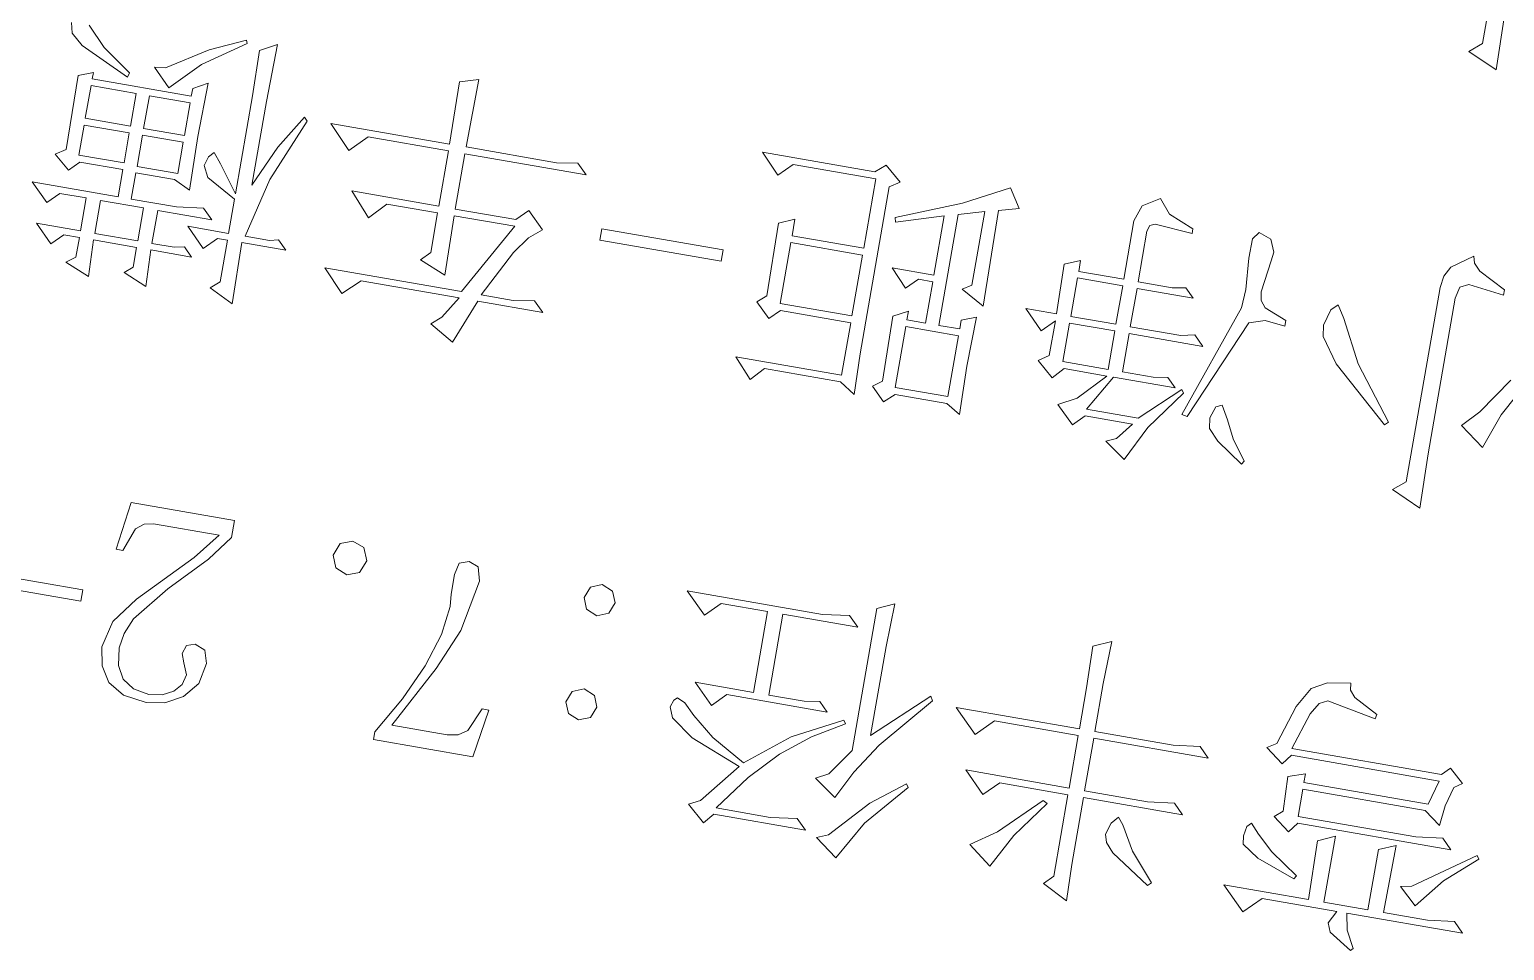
# Model space of a CAD drawing. Extents: x 274235 to 276654, y 142848 to 144425.
# Drawn here: x 275952.438 to 275953.652, y 143081.35 to 143082.107 of the extents above; entities that cross this region are included whole.
import ezdxf

# ---------------------------------------------------------------- set-up
doc = ezdxf.new("R2010")
doc.units = 0
doc.header["$LTSCALE"] = 1.5
doc.layers.get('0').update_dxf_attribs({"linetype": 'CONTINUOUS', "lineweight": 0})
doc.layers.add('_ACM-A-SITE-PAKG', color=1, linetype='CONTINUOUS', lineweight=5)

# ---------------------------------------------------------------- blocks, each defined once
blk = doc.blocks.new('acm_Parking_Truck - Midium Truck 中型货车-V407-B1_Working')
at = {"layer": '_ACM-A-SITE-PAKG'}
for p, q in [((-696.4, 6714.1), (-698.2, 6712.2)), ((-698.2, 6712.2), (-690.6, 6698)), ((-677.1, 6702.1), (-696.4, 6714.1)), ((-438, 6703.1), (-459.1, 6714.1)), ((-459.1, 6714.1), (-458.2, 6683.8)), ((-266, 6711.7), (-284.4, 6679.5)), ((-247.6, 6697.9), (-266, 6711.7)), ((-674.3, 6694.8), (-677.1, 6702.1)), ((-445.3, 6695.7), (-438, 6703.1)), ((-153.8, 6702), (-161.1, 6693.7)), ((-139.1, 6689.1), (-153.8, 6702)), ((-690.6, 6698), (-688.1, 6684.3)), ((-679.8, 6684.3), (-674.3, 6694.8)), ((-603.5, 6698.1), (-617.3, 6684.3)), ((-584.2, 6678.7), (-603.5, 6698.1)), ((-522.6, 6690.2), (-525.3, 6687.4)), ((-525.3, 6687.4), (-505.6, 6664.5)), ((-489.9, 6668.6), (-522.6, 6690.2)), ((-445.3, 6627.8), (-445.3, 6695.7)), ((-392, 6696.6), (-407.2, 6668.6)), ((-372.7, 6681.9), (-392, 6696.6)), ((-286, 6662.7), (-256.8, 6694.2)), ((-256.8, 6694.2), (-247.6, 6697.9)), ((-161.1, 6693.7), (-237.5, 6693.7)), ((-237.5, 6693.7), (-229.2, 6685.4)), ((-229.2, 6685.4), (-207.1, 6688.2)), ((-207.1, 6688.2), (-162, 6688.2)), ((-162, 6688.2), (-183.5, 6659)), ((-148.3, 6684.5), (-139.1, 6689.1)), ((-688.1, 6684.3), (-784.7, 6684.3)), ((-784.7, 6684.3), (-776.4, 6676)), ((-776.4, 6676), (-754.3, 6678.7)), ((-754.3, 6678.7), (-717.6, 6678.7)), ((-717.6, 6678.7), (-718.5, 6622.6)), ((-704.7, 6628.2), (-704.7, 6678.7)), ((-704.7, 6678.7), (-667.9, 6678.7)), ((-617.3, 6684.3), (-679.8, 6684.3)), ((-667.9, 6678.7), (-667.9, 6623.6)), ((-655, 6678.7), (-584.2, 6678.7)), ((-654.1, 6630), (-655, 6678.7)), ((-458.2, 6683.8), (-458.2, 6627.8)), ((-393.4, 6667.7), (-372.7, 6681.9)), ((-284.4, 6679.5), (-314.7, 6644.6)), ((-174.9, 6651.4), (-148.3, 6684.5)), ((42.5, 6681.1), (36, 6641.1)), ((125.5, 6681.1), (42.5, 6681.1)), ((125.5, 6674.7), (125.5, 6681.1)), ((299.7, 6680.9), (285.4, 6673.2)), ((294.2, 6670.4), (303.1, 6674.9)), ((315, 6683.5), (299.7, 6680.9)), ((303.1, 6674.9), (313.8, 6676.4)), ((313.8, 6676.4), (327.2, 6674.2)), ((334.4, 6680.7), (315, 6683.5)), ((347.9, 6672.3), (334.4, 6680.7)), ((-742.4, 6668.6), (-761.9, 6644.4)), ((-727.7, 6655.2), (-742.4, 6668.6)), ((-640.3, 6664), (-642.1, 6661.3)), ((-608.1, 6652.4), (-640.3, 6664)), ((-505.6, 6664.5), (-494.1, 6644.3)), ((-483.4, 6661.1), (-489.9, 6668.6)), ((-407.2, 6668.6), (-429.7, 6637.9)), ((-426, 6636), (-393.4, 6667.7)), ((-312.9, 6641.8), (-286, 6662.7)), ((-256.8, 6663), (-268.5, 6639.8)), ((-238.4, 6650.1), (-256.8, 6663)), ((50.3, 6660.5), (57.4, 6665.4)), ((57.4, 6665.4), (66.5, 6667)), ((66.5, 6667), (112.6, 6667)), ((112.6, 6667), (84.6, 6614.9)), ((107.7, 6644.1), (125.5, 6674.7)), ((285.4, 6673.2), (274.9, 6660.6)), ((286.2, 6655.2), (288.2, 6663.6)), ((288.2, 6663.6), (294.2, 6670.4)), ((327.2, 6674.2), (336.8, 6667.8)), ((336.8, 6667.8), (342.5, 6657.2)), ((355.9, 6659.9), (347.9, 6672.3)), ((-785.6, 6619.3), (-736.9, 6653.4)), ((-736.9, 6653.4), (-727.7, 6655.2)), ((-642.1, 6661.3), (-618.7, 6645.3)), ((-594.3, 6643.1), (-608.1, 6652.4)), ((-484.4, 6644.8), (-481.2, 6654.4)), ((-481.2, 6654.4), (-483.4, 6661.1)), ((-183.5, 6659), (-205.7, 6635.7)), ((-132.6, 6634.8), (-174.9, 6651.4)), ((41.6, 6641.1), (50.3, 6660.5)), ((274.9, 6660.6), (271.5, 6643.3)), ((289.9, 6645.9), (286.2, 6655.2)), ((342.5, 6657.2), (344.5, 6642.8)), ((358.6, 6644.6), (355.9, 6659.9)), ((-761.9, 6644.4), (-787.4, 6621.9)), ((-618.7, 6645.3), (-605.3, 6632.8)), ((-593.4, 6636.4), (-594.3, 6643.1)), ((-494.1, 6644.3), (-489.5, 6638.8)), ((-489.5, 6638.8), (-484.4, 6644.8)), ((-376.3, 6639.7), (-388.3, 6627.8)), ((-358.9, 6622.2), (-376.3, 6639.7)), ((-314.7, 6644.6), (-312.9, 6641.8)), ((-268.5, 6639.8), (-285.3, 6614.3)), ((-264.1, 6622.5), (-248.5, 6644.6)), ((-248.5, 6644.6), (-238.4, 6650.1)), ((-212.6, 6619.9), (-177.7, 6647.7)), ((-177.7, 6647.7), (-149.4, 6631.6)), ((36, 6641.1), (41.6, 6641.1)), ((93.9, 6614.1), (107.7, 6644.1)), ((271.5, 6643.3), (274.7, 6632.6)), ((292.7, 6638.5), (289.9, 6645.9)), ((290.4, 6631.6), (292.7, 6638.5)), ((344.5, 6642.8), (342.6, 6630.5)), ((353.5, 6622.4), (358.6, 6644.6)), ((-718.5, 6622.6), (-704.7, 6628.2)), ((-667.9, 6623.6), (-654.1, 6630)), ((-629.3, 6626.6), (-635.7, 6618.3)), ((-615.5, 6616.4), (-629.3, 6626.6)), ((-605.3, 6632.8), (-598, 6624.8)), ((-598, 6624.8), (-594.8, 6628.3)), ((-594.8, 6628.3), (-593.4, 6636.4)), ((-458.2, 6627.8), (-541, 6627.8)), ((-541, 6627.8), (-532.7, 6619.5)), ((-388.3, 6627.8), (-445.3, 6627.8)), ((-429.7, 6637.9), (-426, 6636)), ((-205.7, 6635.7), (-229.3, 6617.1)), ((-149.4, 6631.6), (-130.8, 6616.4)), ((-113.8, 6621.5), (-132.6, 6634.8)), ((-47.4, 6632.7), (-51.1, 6623.4)), ((-38.1, 6636.4), (-47.4, 6632.7)), ((-28.9, 6632.7), (-38.1, 6636.4)), ((-25.2, 6623.4), (-28.9, 6632.7)), ((274.7, 6632.6), (283.5, 6629.3)), ((283.5, 6629.3), (290.4, 6631.6)), ((342.6, 6630.5), (336.9, 6617.4)), ((-787.4, 6621.9), (-785.6, 6619.3)), ((-763.5, 6618.3), (-755.3, 6610.1)), ((-635.7, 6618.3), (-763.5, 6618.3)), ((-621.9, 6610.6), (-615.5, 6616.4)), ((-532.7, 6619.5), (-510.6, 6622.2)), ((-510.6, 6622.2), (-458.2, 6622.2)), ((-458.2, 6622.2), (-458.2, 6578.3)), ((-445.3, 6578.3), (-445.3, 6622.2)), ((-445.3, 6622.2), (-358.9, 6622.2)), ((-285.3, 6614.3), (-322.1, 6571)), ((-264.1, 6503.9), (-264.1, 6622.5)), ((-229.3, 6617.1), (-254.9, 6601.7)), ((-253.1, 6599), (-212.6, 6619.9)), ((-130.8, 6616.4), (-121.8, 6607.5)), ((-110.5, 6612.7), (-113.8, 6621.5)), ((-51.1, 6623.4), (-47.4, 6614.2)), ((-28.9, 6614.2), (-25.2, 6623.4)), ((84.6, 6614.9), (69.9, 6580.6)), ((336.9, 6617.4), (313.4, 6588.3)), ((337.4, 6601.1), (353.5, 6622.4)), ((-755.3, 6610.1), (-733.2, 6612.8)), ((-733.2, 6612.8), (-634.8, 6612.8)), ((-634.8, 6612.8), (-634.8, 6590.1)), ((-621, 6581.8), (-621.9, 6610.6)), ((-320.2, 6567.4), (-277, 6607.8)), ((-277, 6607.8), (-277, 6533.3)), ((-143.7, 6605.8), (-154.7, 6594.8)), ((-127.1, 6589.3), (-143.7, 6605.8)), ((-121.8, 6607.5), (-115.1, 6604.5)), ((-115.1, 6604.5), (-112.4, 6606.8)), ((-112.4, 6606.8), (-110.5, 6612.7)), ((-47.4, 6614.2), (-38.1, 6610.5)), ((-38.1, 6610.5), (-28.9, 6614.2)), ((85.1, 6586.4), (93.9, 6614.1)), ((483.4, 6610.5), (382.1, 6610.5)), ((382.1, 6610.5), (382.1, 6601.1)), ((-750.7, 6600.2), (-752.5, 6583.6)), ((-736.9, 6590.1), (-750.7, 6600.2)), ((-634.8, 6590.1), (-736.9, 6590.1)), ((-361.6, 6592.1), (-375.4, 6578.3)), ((-342.3, 6572.8), (-361.6, 6592.1)), ((-254.9, 6601.7), (-253.1, 6599)), ((-238.4, 6594.8), (-231, 6587.4)), ((-154.7, 6594.8), (-238.4, 6594.8)), ((296.4, 6559.1), (337.4, 6601.1)), ((382.1, 6601.1), (483.4, 6601.1)), ((-752.5, 6583.6), (-757.1, 6567.4)), ((-744.2, 6564.2), (-738.7, 6584.6)), ((-738.7, 6584.6), (-634.8, 6584.6)), ((-634.8, 6584.6), (-634.8, 6577.2)), ((-634.8, 6577.2), (-621, 6581.8)), ((-458.2, 6578.3), (-553.8, 6578.3)), ((-553.8, 6578.3), (-545.6, 6570)), ((-375.4, 6578.3), (-445.3, 6578.3)), ((-231, 6587.4), (-218.2, 6589.3)), ((-218.2, 6589.3), (-188.7, 6589.3)), ((-188.7, 6589.3), (-188.7, 6521.8)), ((-175.8, 6521.8), (-175.8, 6589.3)), ((-175.8, 6589.3), (-127.1, 6589.3)), ((69.9, 6580.6), (61.9, 6537.9)), ((82.2, 6562.6), (85.1, 6586.4)), ((313.4, 6588.3), (284.7, 6558.4)), ((-757.1, 6567.4), (-763.5, 6563)), ((-614.5, 6572.5), (-621, 6564.2)), ((-599.8, 6561.4), (-614.5, 6572.5)), ((-545.6, 6570), (-523.5, 6572.8)), ((-523.5, 6572.8), (-458.2, 6572.8)), ((-458.2, 6572.8), (-458.2, 6532.8)), ((-445.3, 6538.4), (-445.3, 6572.8)), ((-445.3, 6572.8), (-342.3, 6572.8)), ((-322.1, 6571), (-320.2, 6567.4)), ((-763.5, 6563), (-751.6, 6552.2)), ((-751.6, 6552.2), (-745.1, 6558.7)), ((-745.1, 6558.7), (-620.1, 6558.7)), ((-621, 6564.2), (-744.2, 6564.2)), ((-620.1, 6558.7), (-630.2, 6528.1)), ((-617.8, 6524.1), (-607.2, 6556.7)), ((-607.2, 6556.7), (-599.8, 6561.4)), ((83.1, 6552.5), (82.2, 6562.6)), ((284.7, 6558.4), (269.1, 6537.5)), ((279.4, 6537.5), (296.4, 6559.1)), ((355.4, 6563.4), (348, 6544)), ((355.4, 6523.4), (360.9, 6563.4)), ((360.9, 6563.4), (355.4, 6563.4)), ((-47.4, 6545.6), (-51.1, 6536.3)), ((-38.1, 6549.3), (-47.4, 6545.6)), ((-28.9, 6545.6), (-38.1, 6549.3)), ((-25.2, 6536.3), (-28.9, 6545.6)), ((83.1, 6536.1), (83.1, 6552.5)), ((160.3, 6547.8), (156.1, 6537.5)), ((170.2, 6551.6), (160.3, 6547.8)), ((180.1, 6547.4), (170.2, 6551.6)), ((184.3, 6537.5), (180.1, 6547.4)), ((348, 6544), (341.7, 6539.1)), ((-458.2, 6532.8), (-459.1, 6497.5)), ((-444.4, 6504), (-445.3, 6538.4)), ((-277, 6533.3), (-277.9, 6497.5)), ((-125.3, 6533.8), (-137.2, 6521.8)), ((-107.8, 6516.3), (-125.3, 6533.8)), ((-51.1, 6536.3), (-47.4, 6527.1)), ((-28.9, 6527.1), (-25.2, 6536.3)), ((61.9, 6537.9), (65.1, 6526.5)), ((80.8, 6526.1), (83.1, 6536.1)), ((156.1, 6537.5), (160.3, 6527.1)), ((180.1, 6527.1), (184.3, 6537.5)), ((269.1, 6537.5), (269.1, 6523.4)), ((334.1, 6537.5), (279.4, 6537.5)), ((341.7, 6539.1), (334.1, 6537.5)), ((-683.5, 6522.9), (-684.4, 6519.1)), ((-684.4, 6519.1), (-664.2, 6508.5)), ((-642.6, 6514.9), (-683.5, 6522.9)), ((-636, 6518.4), (-642.6, 6514.9)), ((-630.2, 6528.1), (-636, 6518.4)), ((-627.4, 6507.3), (-617.8, 6524.1)), ((-188.7, 6521.8), (-251.3, 6521.8)), ((-251.3, 6521.8), (-243, 6513.5)), ((-137.2, 6521.8), (-175.8, 6521.8)), ((-47.4, 6527.1), (-38.1, 6523.4)), ((-38.1, 6523.4), (-28.9, 6527.1)), ((65.1, 6526.5), (73, 6523.4)), ((73, 6523.4), (80.8, 6526.1)), ((160.3, 6527.1), (170.2, 6523.4)), ((170.2, 6523.4), (180.1, 6527.1)), ((269.1, 6523.4), (355.4, 6523.4)), ((-664.2, 6508.5), (-659.6, 6503)), ((-639.8, 6500.4), (-627.4, 6507.3)), ((-243, 6513.5), (-220.9, 6516.3)), ((-220.9, 6516.3), (-107.8, 6516.3)), ((-659.6, 6503), (-658.7, 6497.5)), ((-658.7, 6497.5), (-639.8, 6500.4)), ((-459.1, 6497.5), (-444.4, 6504)), ((-277.9, 6497.5), (-264.1, 6503.9)), ((-443.5, 6348.1), (-458.2, 6318.9)), ((-426, 6336), (-443.5, 6348.1)), ((117.5, 6348.1), (102.8, 6311.3)), ((137.8, 6336.4), (117.5, 6348.1)), ((321.7, 6338.3), (301.5, 6348.1)), ((301.5, 6348.1), (302.4, 6297.2)), ((-665.1, 6334.7), (-690, 6345.8)), ((-690, 6345.8), (-689, 6300.6)), ((-539.1, 6335.3), (-541, 6332.5)), ((-516.7, 6320), (-539.1, 6335.3)), ((-434.3, 6332.3), (-426, 6336)), ((-291.7, 6327.8), (-303.7, 6335.1)), ((-303.7, 6335.1), (-302.8, 6294.9)), ((-240.2, 6335.4), (-248.5, 6327.8)), ((-229.2, 6324.4), (-240.2, 6335.4)), ((-128.9, 6336.4), (-139.1, 6325.4)), ((-114.2, 6319.9), (-128.9, 6336.4)), ((129.7, 6329.2), (137.8, 6336.4)), ((314.4, 6332), (321.7, 6338.3)), ((393.5, 6338), (374.1, 6346.3)), ((374.1, 6346.3), (375.1, 6316)), ((387, 6332.5), (393.5, 6338)), ((442.2, 6338), (422, 6346.3)), ((422, 6346.3), (422.9, 6316)), ((434.8, 6332.5), (442.2, 6338)), ((-675.2, 6326.4), (-665.1, 6334.7)), ((-675.2, 6164.3), (-675.2, 6326.4)), ((-541, 6332.5), (-528.8, 6316)), ((-445.3, 6318.3), (-434.3, 6332.3)), ((-396.6, 6327.5), (-405.8, 6318.3)), ((-381.9, 6312.9), (-396.6, 6327.5)), ((-248.5, 6327.8), (-291.7, 6327.8)), ((-236.5, 6318.9), (-229.2, 6324.4)), ((-202.5, 6325.4), (-215.4, 6333.7)), ((-215.4, 6333.7), (-214.5, 6300)), ((-139.1, 6325.4), (-202.5, 6325.4)), ((118.5, 6311.3), (129.7, 6329.2)), ((214.1, 6324.2), (200.3, 6311.3)), ((231.6, 6305.8), (214.1, 6324.2)), ((314.4, 6297.2), (314.4, 6332)), ((387, 6316), (387, 6332.5)), ((434.8, 6316), (434.8, 6332.5)), ((456.9, 6325.2), (447.7, 6316)), ((471.6, 6310.5), (456.9, 6325.2)), ((-528.8, 6316), (-521.7, 6301.4)), ((-508.3, 6311), (-516.7, 6320)), ((-506.9, 6302.3), (-508.3, 6311)), ((-458.2, 6318.9), (-482.1, 6286.2)), ((-480.3, 6283.4), (-449, 6312.8)), ((-449, 6312.8), (-405.8, 6312.8)), ((-405.8, 6318.3), (-445.3, 6318.3)), ((-405.8, 6312.8), (-423.2, 6283)), ((-396.6, 6305.2), (-381.9, 6312.9)), ((-291.7, 6322.2), (-247.6, 6322.2)), ((-291.7, 6271.3), (-291.7, 6322.2)), ((-247.6, 6322.2), (-247.6, 6271.3)), ((-235.6, 6264.8), (-236.5, 6318.9)), ((-202.5, 6276), (-202.5, 6319.9)), ((-202.5, 6319.9), (-114.2, 6319.9)), ((102.8, 6311.3), (48.6, 6311.3)), ((48.6, 6311.3), (56.8, 6303)), ((200.3, 6311.3), (118.5, 6311.3)), ((375.1, 6316), (341, 6316)), ((341, 6316), (348.4, 6308.6)), ((422.9, 6316), (387, 6316)), ((447.7, 6316), (434.8, 6316)), ((-689, 6300.6), (-689, 6170.7)), ((-488.5, 6304.5), (-525.3, 6219.8)), ((-521.7, 6301.4), (-515.2, 6290.4)), ((-517.1, 6208.7), (-483.9, 6303.6)), ((-510.2, 6292.7), (-506.9, 6302.3)), ((-483.9, 6303.6), (-488.5, 6304.5)), ((-417.7, 6283), (-396.6, 6305.2)), ((-214.5, 6300), (-214.5, 6160.5)), ((56.8, 6303), (74.3, 6305.8)), ((74.3, 6305.8), (101, 6305.8)), ((101, 6305.8), (80.8, 6266.9)), ((83.5, 6245.4), (117.5, 6305.8)), ((117.5, 6305.8), (231.6, 6305.8)), ((332.8, 6307.3), (322.6, 6297.2)), ((348.4, 6291.6), (332.8, 6307.3)), ((348.4, 6308.6), (356.7, 6310.5)), ((356.7, 6310.5), (375.1, 6310.5)), ((375.1, 6310.5), (375.1, 6283)), ((387, 6310.5), (422.9, 6310.5)), ((387, 6283), (387, 6310.5)), ((422.9, 6310.5), (422.9, 6283)), ((434.8, 6283), (434.8, 6310.5)), ((434.8, 6310.5), (471.6, 6310.5)), ((-732.3, 6287.8), (-742.8, 6258.8)), ((-712, 6273.1), (-732.3, 6287.8)), ((-515.2, 6290.4), (-510.2, 6292.7)), ((-373.6, 6292.2), (-381.9, 6283)), ((-359.8, 6280.2), (-373.6, 6292.2)), ((-302.8, 6294.9), (-303.7, 6253.8)), ((155.2, 6285.8), (133.2, 6295)), ((133.2, 6295), (134.1, 6245.4)), ((302.4, 6297.2), (265.6, 6297.2)), ((265.6, 6297.2), (273, 6289.8)), ((273, 6289.8), (280.3, 6291.6)), ((280.3, 6291.6), (300.6, 6291.6)), ((300.6, 6291.6), (288.6, 6242)), ((322.6, 6297.2), (314.4, 6297.2)), ((314.4, 6263.1), (314.4, 6291.6)), ((314.4, 6291.6), (348.4, 6291.6)), ((466.1, 6292.2), (456.9, 6283)), ((480.8, 6277.5), (466.1, 6292.2)), ((-649.5, 6283.2), (-652.3, 6280.5)), ((-652.3, 6280.5), (-619.6, 6237.5)), ((-601.7, 6240.8), (-649.5, 6283.2)), ((-482.1, 6286.2), (-480.3, 6283.4)), ((-423.2, 6283), (-474.7, 6283)), ((-474.7, 6283), (-467.4, 6275.7)), ((-467.4, 6275.7), (-455.4, 6277.5)), ((-455.4, 6277.5), (-429.7, 6277.5)), ((-429.7, 6277.5), (-429.7, 6245.4)), ((-381.9, 6283), (-417.7, 6283)), ((-417.7, 6277.5), (-380, 6277.5)), ((-417.7, 6245.4), (-417.7, 6277.5)), ((-380, 6277.5), (-380, 6245.4)), ((-368.1, 6274.6), (-359.8, 6280.2)), ((-368.1, 6245.5), (-368.1, 6274.6)), ((-143.7, 6276), (-202.5, 6276)), ((-135.4, 6284.2), (-143.7, 6276)), ((-123.4, 6272.4), (-135.4, 6284.2)), ((147.9, 6278.5), (155.2, 6285.8)), ((147.9, 6245.4), (147.9, 6278.5)), ((375.1, 6283), (330, 6283)), ((330, 6283), (338.3, 6274.7)), ((338.3, 6274.7), (360.3, 6277.5)), ((360.3, 6277.5), (398.1, 6277.5)), ((422.9, 6283), (387, 6283)), ((398.1, 6277.5), (398.1, 6255.7)), ((409.1, 6254.8), (409.1, 6277.5)), ((409.1, 6277.5), (480.8, 6277.5)), ((456.9, 6283), (434.8, 6283)), ((-724.9, 6259.2), (-712, 6273.1)), ((-247.6, 6271.3), (-291.7, 6271.3)), ((-291.7, 6258.4), (-291.7, 6265.7)), ((-291.7, 6265.7), (-274.3, 6265.7)), ((-274.3, 6265.7), (-274.3, 6173.2)), ((-263.2, 6231.2), (-263.2, 6265.7)), ((-263.2, 6265.7), (-247.6, 6265.7)), ((-247.6, 6265.7), (-247.6, 6258.4)), ((-247.6, 6258.4), (-235.6, 6264.8)), ((-202.5, 6270.4), (-142.7, 6270.4)), ((-202.5, 6219.5), (-202.5, 6270.4)), ((-142.7, 6270.4), (-142.7, 6219.5)), ((-130.8, 6266.1), (-123.4, 6272.4)), ((-129.9, 6205.7), (-130.8, 6266.1)), ((80.8, 6266.9), (70.6, 6252.8)), ((339.2, 6249.3), (314.4, 6263.1)), ((453.2, 6263), (445, 6254.8)), ((466.1, 6252), (453.2, 6263)), ((-742.8, 6258.8), (-762.6, 6222.3)), ((-745.6, 6229.2), (-724.9, 6259.2)), ((-357.9, 6255.8), (-368.1, 6245.5)), ((-342.3, 6239.8), (-357.9, 6255.8)), ((-303.7, 6253.8), (-291.7, 6258.4)), ((70.6, 6252.8), (60.5, 6244.4)), ((203.1, 6259.1), (190.2, 6245.4)), ((220.5, 6239.8), (203.1, 6259.1)), ((314.4, 6176.6), (314.4, 6258.5)), ((314.4, 6258.5), (330.9, 6236.4)), ((365.9, 6255.7), (352.1, 6262.1)), ((352.1, 6262.1), (353, 6217.5)), ((364, 6250.2), (398.1, 6250.2)), ((364, 6224.2), (364, 6250.2)), ((398.1, 6255.7), (365.9, 6255.7)), ((398.1, 6250.2), (398.1, 6224.2)), ((445, 6254.8), (409.1, 6254.8)), ((457.8, 6246.6), (466.1, 6252)), ((-587.4, 6220.4), (-601.7, 6240.8)), ((-429.7, 6245.4), (-491.3, 6245.4)), ((-491.3, 6245.4), (-483, 6237.1)), ((-483, 6237.1), (-472, 6239.8)), ((-472, 6239.8), (-429.7, 6239.8)), ((-429.7, 6239.8), (-429.7, 6207.7)), ((-380, 6245.4), (-417.7, 6245.4)), ((-417.7, 6239.8), (-380, 6239.8)), ((-417.7, 6207.7), (-417.7, 6239.8)), ((-380, 6239.8), (-380, 6207.7)), ((-367.1, 6198.5), (-368.1, 6239.8)), ((-368.1, 6239.8), (-342.3, 6239.8)), ((-288, 6233.1), (-307.4, 6244)), ((-307.4, 6244), (-306.4, 6164.2)), ((-242.1, 6240.4), (-251.3, 6231.2)), ((-228.3, 6225.7), (-242.1, 6240.4)), ((12.5, 6244.5), (-88.8, 6244.5)), ((-88.8, 6244.5), (-88.8, 6235.1)), ((12.5, 6235.1), (12.5, 6244.5)), ((60.5, 6244.4), (74.3, 6230.6)), ((74.3, 6230.6), (83.5, 6239.8)), ((134.1, 6245.4), (83.5, 6245.4)), ((83.5, 6239.8), (134.1, 6239.8)), ((134.1, 6239.8), (134.1, 6193.6)), ((190.2, 6245.4), (147.9, 6245.4)), ((147.9, 6193.6), (147.9, 6239.8)), ((147.9, 6239.8), (220.5, 6239.8)), ((288.6, 6242), (266.5, 6189.5)), ((286.8, 6214.8), (302.4, 6249.3)), ((302.4, 6249.3), (302.4, 6179.4)), ((343.8, 6240.1), (339.2, 6249.3)), ((341.5, 6232.3), (343.8, 6240.1)), ((409.1, 6249.3), (446.8, 6249.3)), ((409.1, 6224.2), (409.1, 6249.3)), ((446.8, 6249.3), (446.8, 6224.2)), ((458.8, 6184.8), (457.8, 6246.6)), ((-619.6, 6237.5), (-601.7, 6202.9)), ((-295.4, 6228.5), (-288, 6233.1)), ((-295.4, 6166.9), (-295.4, 6228.5)), ((-251.3, 6231.2), (-263.2, 6231.2)), ((-88.8, 6235.1), (12.5, 6235.1)), ((330.9, 6236.4), (337.4, 6228.1)), ((337.4, 6228.1), (341.5, 6232.3)), ((-586, 6211.2), (-587.4, 6220.4)), ((-538.2, 6215.6), (-554.8, 6217.5)), ((-554.8, 6217.5), (-554.8, 6212.8)), ((-525.3, 6219.8), (-538.2, 6215.6)), ((-263.2, 6176.3), (-263.2, 6225.7)), ((-263.2, 6225.7), (-228.3, 6225.7)), ((-142.7, 6219.5), (-202.5, 6219.5)), ((-202.5, 6155.9), (-202.5, 6213.9)), ((-202.5, 6213.9), (-142.7, 6213.9)), ((-142.7, 6213.9), (-142.7, 6200.1)), ((269.3, 6186.7), (286.8, 6214.8)), ((353, 6217.5), (352.1, 6172.8)), ((398.1, 6224.2), (364, 6224.2)), ((364, 6218.6), (398.1, 6218.6)), ((364, 6191.2), (364, 6218.6)), ((398.1, 6218.6), (398.1, 6191.2)), ((446.8, 6224.2), (409.1, 6224.2)), ((409.1, 6218.6), (446.8, 6218.6)), ((409.1, 6191.2), (409.1, 6218.6)), ((446.8, 6218.6), (446.8, 6191.2)), ((-601.7, 6202.9), (-595.2, 6192.7)), ((-589.7, 6197.8), (-586, 6211.2)), ((-554.8, 6212.8), (-536.4, 6205.5)), ((-536.4, 6205.5), (-532, 6199.9)), ((-518, 6193.4), (-517.1, 6208.7)), ((-429.7, 6207.7), (-476.6, 6207.7)), ((-476.6, 6207.7), (-469.2, 6200.3)), ((-469.2, 6200.3), (-458.2, 6202.2)), ((-458.2, 6202.2), (-429.7, 6202.2)), ((-429.7, 6202.2), (-429.7, 6160)), ((-380, 6207.7), (-417.7, 6207.7)), ((-417.7, 6153.5), (-417.7, 6202.2)), ((-417.7, 6202.2), (-380, 6202.2)), ((-380, 6202.2), (-380, 6193)), ((-142.7, 6200.1), (-129.9, 6205.7)), ((228.8, 6207.4), (215, 6193.6)), ((247.2, 6188), (228.8, 6207.4)), ((-595.2, 6192.7), (-589.7, 6197.8)), ((-530.9, 6192.9), (-534.5, 6166.5)), ((-532, 6199.9), (-530.9, 6192.9)), ((-516.1, 6167.5), (-518, 6193.4)), ((-380, 6193), (-367.1, 6198.5)), ((134.1, 6193.6), (32.9, 6193.6)), ((32.9, 6193.6), (41.2, 6185.3)), ((215, 6193.6), (147.9, 6193.6)), ((266.5, 6189.5), (269.3, 6186.7)), ((398.1, 6191.2), (364, 6191.2)), ((446.8, 6191.2), (409.1, 6191.2)), ((-276.1, 6163.5), (-223.7, 6184.5)), ((-224.6, 6188.2), (-263.2, 6176.3)), ((-223.7, 6184.5), (-224.6, 6188.2)), ((41.2, 6185.3), (58.7, 6188)), ((58.7, 6188), (134.1, 6188)), ((134.1, 6188), (133.2, 6131.5)), ((148.8, 6136.1), (147.9, 6188)), ((147.9, 6188), (247.2, 6188)), ((302.4, 6179.4), (301.5, 6131.5)), ((352.1, 6172.8), (364, 6179.2)), ((383.3, 6182), (360.3, 6158.6)), ((364, 6179.2), (364, 6185.7)), ((364, 6185.7), (446.8, 6185.7)), ((398.1, 6167.3), (383.3, 6182)), ((418.3, 6179.2), (417.4, 6175.6)), ((459.7, 6160), (418.3, 6179.2)), ((446.8, 6185.7), (446.8, 6180.2)), ((446.8, 6180.2), (458.8, 6184.8)), ((-689, 6170.7), (-691.3, 6161.1)), ((-534.5, 6166.5), (-535.4, 6159.1)), ((-516.4, 6151.3), (-516.1, 6167.5)), ((-274.3, 6173.2), (-295.4, 6166.9)), ((-122.5, 6166.9), (-133.5, 6155.9)), ((-106.9, 6150.4), (-122.5, 6166.9)), ((315.3, 6138.9), (314.4, 6176.6)), ((356, 6145.5), (388.9, 6166.4)), ((388.9, 6166.4), (398.1, 6167.3)), ((417.4, 6175.6), (441.5, 6158.6)), ((-698.2, 6157.8), (-727.7, 6161.5)), ((-727.7, 6161.5), (-727.7, 6156.9)), ((-727.7, 6156.9), (-705.1, 6145.2)), ((-691.3, 6161.1), (-698.2, 6157.8)), ((-681, 6146.1), (-676.7, 6154.4)), ((-676.7, 6154.4), (-675.2, 6164.3)), ((-535.4, 6159.1), (-531.3, 6149)), ((-435.2, 6153.1), (-466.5, 6155.4)), ((-466.5, 6155.4), (-466.5, 6151.7)), ((-431.1, 6155), (-435.2, 6153.1)), ((-429.7, 6160), (-431.1, 6155)), ((-422.3, 6140.2), (-417.7, 6153.5)), ((-306.4, 6164.2), (-323, 6159.6)), ((-323, 6159.6), (-312.9, 6144.2)), ((-312.9, 6144.2), (-276.1, 6163.5)), ((-214.5, 6160.5), (-222.7, 6155.1)), ((-222.7, 6155.1), (-209, 6143.3)), ((-133.5, 6155.9), (-202.5, 6155.9)), ((360.3, 6158.6), (326.3, 6135.2)), ((441.5, 6158.6), (456.9, 6142.5)), ((469.6, 6151.6), (459.7, 6160)), ((-705.1, 6145.2), (-699.7, 6139.5)), ((-698.2, 6133.9), (-681, 6146.1)), ((-531.3, 6149), (-520.7, 6145.3)), ((-520.7, 6145.3), (-516.4, 6151.3)), ((-466.5, 6151.7), (-445.5, 6143)), ((-445.5, 6143), (-436.1, 6131.5)), ((-209, 6143.3), (-200.7, 6150.4)), ((-200.7, 6150.4), (-106.9, 6150.4)), ((327.2, 6132.5), (356, 6145.5)), ((471.6, 6143), (469.6, 6151.6)), ((-699.7, 6139.5), (-698.2, 6133.9)), ((-436.1, 6131.5), (-422.3, 6140.2)), ((133.2, 6131.5), (148.8, 6136.1)), ((301.5, 6131.5), (315.3, 6138.9)), ((326.3, 6135.2), (327.2, 6132.5)), ((-665.1, 5968.8), (-690, 5979.9)), ((-690, 5979.9), (-689, 5934.7)), ((-675.2, 5960.5), (-665.1, 5968.8)), ((-675.2, 5798.3), (-675.2, 5960.5))]:
    blk.add_line(p, q, dxfattribs=at)
blk = doc.blocks.new('BASEMENT20250512')
at = {"layer": '_ACM-A-SITE-PAKG', "rotation": 180}
blk.add_blockref('acm_Parking_Truck - Midium Truck 中型货车-V407-B1_Working', (712004.1245, 633604.5657), dxfattribs=at)

msp = doc.modelspace()

# ---------------------------------------------------------------- block references
at = {"xscale": 0.0009999999999999994, "yscale": 0.001, "zscale": 0.001, "rotation": 350.1075696352769}
msp.add_blockref('BASEMENT20250512', (275143.7222, 142586.2208), dxfattribs=at)

doc.saveas('drawing.dxf')
